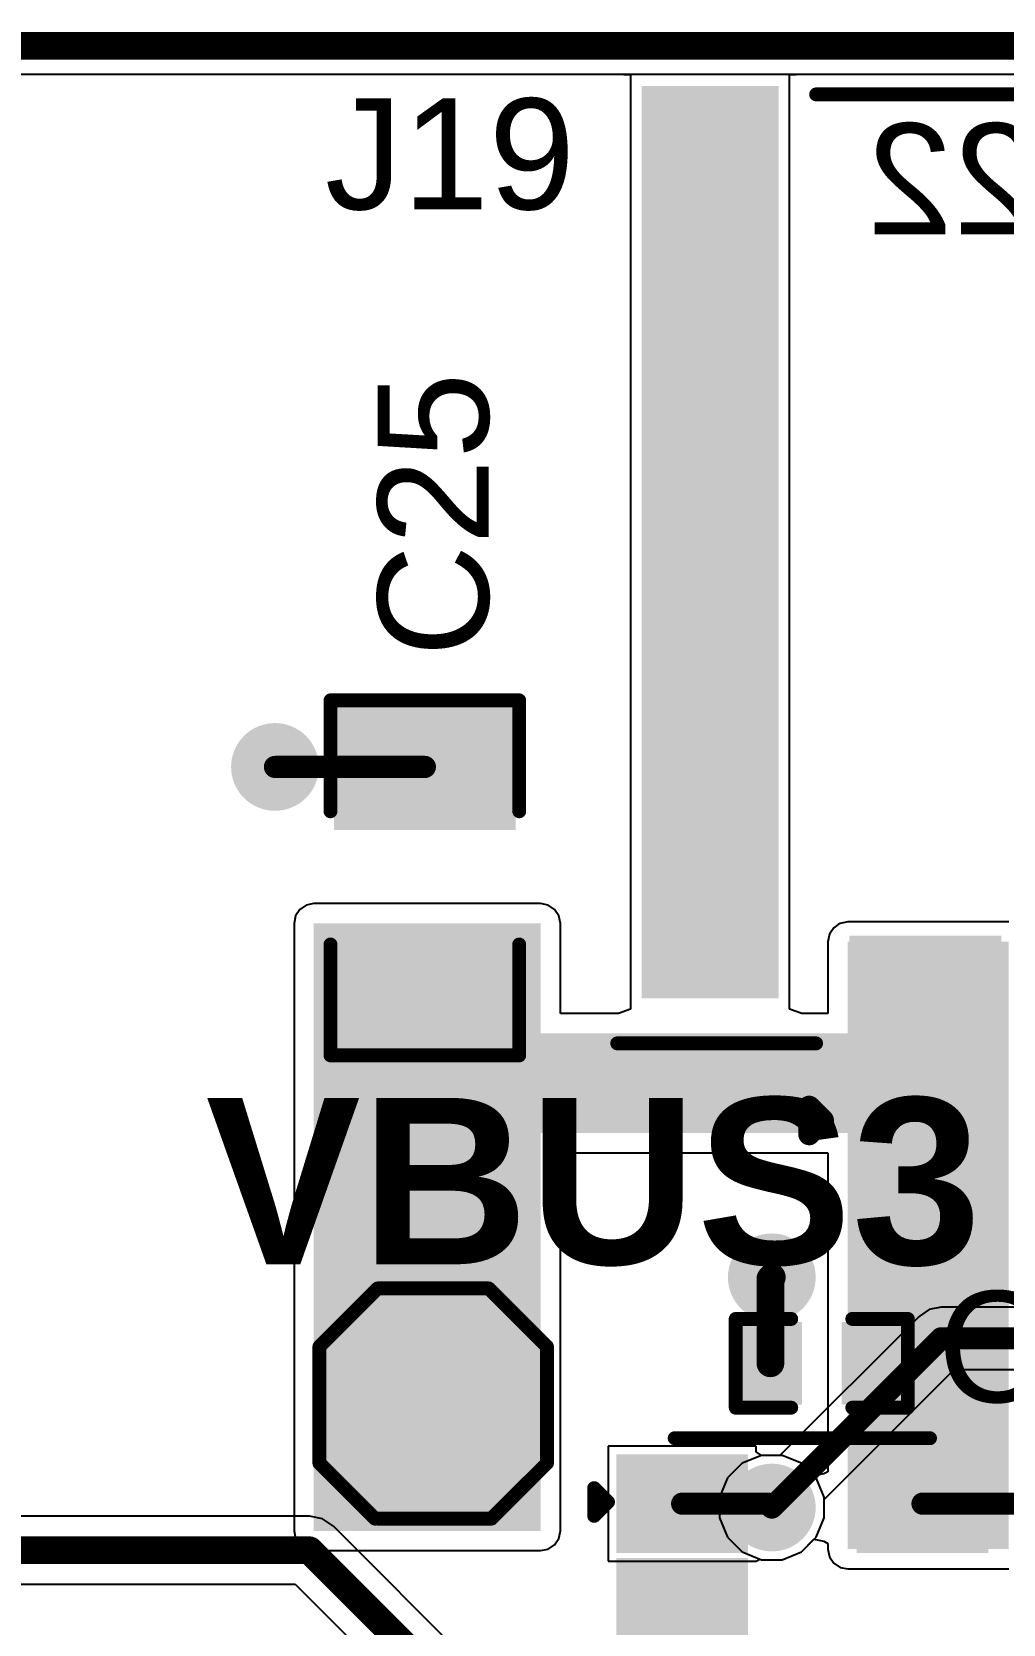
# Model space of a CAD drawing. Header units: inches. Extents: x -0.91 to 3.86, y -0.82 to 4.16.
# Drawn here: x 1.235 to 1.585, y 3.581 to 4.155 of the extents above; entities that cross this region are included whole.
import ezdxf

# ---------------------------------------------------------------- set-up
doc = ezdxf.new("R2010")
doc.units = ezdxf.units.IN
doc.header["$MEASUREMENT"] = 0
for name, color, linetype in [('Board Outline', 216, 'Continuous'), ('Bottom Layer 1', 5, 'Continuous'), ('Bottom Overlay', 54, 'Continuous'), ('Bottom Solder', 6, 'Continuous'), ('GND+Signal', 16, 'Continuous'), ('Multi-Layer', 9, 'Continuous'), ('Pad Holes', 156, 'Continuous'), ('PWR+Signal', 76, 'Continuous'), ('Top Layer 1', 1, 'Continuous'), ('Top Overlay', 2, 'Continuous'), ('Top Paste', 8, 'Continuous'), ('Top Solder', 216, 'Continuous'), ('Via Holes', 16, 'Continuous')]:
    doc.layers.add(name, color=color, linetype=linetype)
doc.styles.add('Arial', font='', dxfattribs={"height": 0.2})
doc.styles.add('Arial_Bold', font='', dxfattribs={"height": 0.2})
doc.styles.get('Arial').set_extended_font_data('Arial')
doc.styles.get('Arial_Bold').set_extended_font_data('Arial', bold=True)

# ---------------------------------------------------------------- blocks, each defined once
blk = doc.blocks.new('TSOT_25_169')
at = {"layer": 'Top Layer 1'}
for points in [[(-0.0236, 0.05118), (-0.0236, 0.02362), (-0.06297, 0.02362), (-0.06297, 0.05118)], [(0.06297, 0.05118), (0.06297, 0.02362), (0.0236, 0.02362), (0.0236, 0.05118)], [(-0.0236, 0.01378), (-0.0236, -0.01378), (-0.06297, -0.01378), (-0.06297, 0.01378)], [(-0.0236, -0.02362), (-0.0236, -0.05118), (-0.06297, -0.05118), (-0.06297, -0.02362)], [(0.06297, -0.02362), (0.06297, -0.05118), (0.0236, -0.05118), (0.0236, -0.02362)]]:
    blk.add_hatch(color=1, dxfattribs=at).paths.add_polyline_path(points)
at = {"layer": 'Top Paste'}
for points in [[(-0.0236, 0.05118), (-0.0236, 0.02362), (-0.06297, 0.02362), (-0.06297, 0.05118)], [(0.06297, 0.05118), (0.06297, 0.02362), (0.0236, 0.02362), (0.0236, 0.05118)], [(-0.0236, 0.01378), (-0.0236, -0.01378), (-0.06297, -0.01378), (-0.06297, 0.01378)], [(-0.0236, -0.02362), (-0.0236, -0.05118), (-0.06297, -0.05118), (-0.06297, -0.02362)], [(0.06297, -0.02362), (0.06297, -0.05118), (0.0236, -0.05118), (0.0236, -0.02362)]]:
    blk.add_hatch(color=8, dxfattribs=at).paths.add_polyline_path(points)
at = {"layer": 'Top Solder'}
for points in [[(-0.0196, 0.05518), (-0.0196, 0.01962), (-0.06697, 0.01962), (-0.06697, 0.05518)], [(0.06697, 0.05518), (0.06697, 0.01962), (0.0196, 0.01962), (0.0196, 0.05518)], [(-0.0196, 0.01778), (-0.0196, -0.01778), (-0.06697, -0.01778), (-0.06697, 0.01778)], [(-0.0196, -0.01962), (-0.0196, -0.05518), (-0.06697, -0.05518), (-0.06697, -0.01962)], [(0.06697, -0.01962), (0.06697, -0.05518), (0.0196, -0.05518), (0.0196, -0.01962)]]:
    blk.add_hatch(color=216, dxfattribs=at).paths.add_polyline_path(points)
at = {"layer": 'Top Overlay'}
for points in [[(-0.046, 0.061, 0.005, 0.005, 0), (0.046, 0.061, 0.005, 0.005, 0)], [(-0.075, 0.033, 0.005, 0.005, 0), (-0.075, 0.043, 0.005, 0.005, 0)], [(-0.075, 0.043, 0.005, 0.005, 0), (-0.07, 0.038, 0.005, 0.005, 0)], [(-0.075, 0.033, 0.005, 0.005, 0), (-0.07, 0.038, 0.005, 0.005, 0)], [(-0.046, -0.061, 0.005, 0.005, 0), (0.046, -0.061, 0.005, 0.005, 0)]]:
    blk.add_lwpolyline(points, format="xyseb", dxfattribs=at)
for points in [[(-0.04725, 0.061, 0.0025, 0.0025, 1), (-0.04475, 0.061, 0.0025, 0.0025, 1)], [(0.04475, 0.061, 0.0025, 0.0025, 1), (0.04725, 0.061, 0.0025, 0.0025, 1)], [(-0.07625, 0.043, 0.0025, 0.0025, 1), (-0.07375, 0.043, 0.0025, 0.0025, 1)], [(-0.07625, 0.043, 0.0025, 0.0025, 1), (-0.07375, 0.043, 0.0025, 0.0025, 1)], [(-0.07125, 0.038, 0.0025, 0.0025, 1), (-0.06875, 0.038, 0.0025, 0.0025, 1)], [(-0.07125, 0.038, 0.0025, 0.0025, 1), (-0.06875, 0.038, 0.0025, 0.0025, 1)], [(-0.07625, 0.033, 0.0025, 0.0025, 1), (-0.07375, 0.033, 0.0025, 0.0025, 1)], [(-0.07625, 0.033, 0.0025, 0.0025, 1), (-0.07375, 0.033, 0.0025, 0.0025, 1)], [(-0.04725, -0.061, 0.0025, 0.0025, 1), (-0.04475, -0.061, 0.0025, 0.0025, 1)], [(0.04475, -0.061, 0.0025, 0.0025, 1), (0.04725, -0.061, 0.0025, 0.0025, 1)]]:
    blk.add_lwpolyline(points, format="xyseb", close=True, dxfattribs=at)
blk = doc.blocks.new('1054301305_193')
at = {"layer": 'Top Layer 1'}
for points in [[(-0.20945, 0.14626), (-0.16063, 0.14626), (-0.16063, 0.04784), (-0.20945, 0.04784)], [(-0.11102, 0.14626), (-0.06221, 0.14626), (-0.06221, 0.04784), (-0.11102, 0.04784)], [(-0.0126, 0.14626), (0.03622, 0.14626), (0.03622, 0.04784), (-0.0126, 0.04784)], [(0.08583, 0.14626), (0.13465, 0.14626), (0.13465, 0.04784), (0.08583, 0.04784)], [(0.18425, 0.14626), (0.23307, 0.14626), (0.23307, 0.04784), (0.18425, 0.04784)], [(-0.30787, 0.06437), (-0.26457, 0.06437), (-0.26457, -0.25847), (-0.30787, -0.25847)], [(0.26457, 0.06437), (0.30787, 0.06437), (0.30787, -0.25847), (0.26457, -0.25847)]]:
    blk.add_hatch(color=1, dxfattribs=at).paths.add_polyline_path(points)
at = {"layer": 'Top Paste'}
for points in [[(-0.20945, 0.14626), (-0.16063, 0.14626), (-0.16063, 0.04784), (-0.20945, 0.04784)], [(-0.11102, 0.14626), (-0.06221, 0.14626), (-0.06221, 0.04784), (-0.11102, 0.04784)], [(-0.0126, 0.14626), (0.03622, 0.14626), (0.03622, 0.04784), (-0.0126, 0.04784)], [(0.08583, 0.14626), (0.13465, 0.14626), (0.13465, 0.04784), (0.08583, 0.04784)], [(0.18425, 0.14626), (0.23307, 0.14626), (0.23307, 0.04784), (0.18425, 0.04784)], [(-0.30787, 0.06437), (-0.26457, 0.06437), (-0.26457, -0.25847), (-0.30787, -0.25847)], [(0.26457, 0.06437), (0.30787, 0.06437), (0.30787, -0.25847), (0.26457, -0.25847)]]:
    blk.add_hatch(color=8, dxfattribs=at).paths.add_polyline_path(points)
at = {"layer": 'Top Solder'}
for points in [[(-0.21245, 0.14926), (-0.15763, 0.14926), (-0.15763, 0.04484), (-0.21245, 0.04484)], [(-0.11402, 0.14926), (-0.05921, 0.14926), (-0.05921, 0.04484), (-0.11402, 0.04484)], [(-0.0156, 0.14926), (0.03922, 0.14926), (0.03922, 0.04484), (-0.0156, 0.04484)], [(0.08283, 0.14926), (0.13765, 0.14926), (0.13765, 0.04484), (0.08283, 0.04484)], [(0.18125, 0.14926), (0.23607, 0.14926), (0.23607, 0.04484), (0.18125, 0.04484)], [(-0.31087, 0.06737), (-0.26157, 0.06737), (-0.26157, -0.26147), (-0.31087, -0.26147)], [(0.26157, 0.06737), (0.31087, 0.06737), (0.31087, -0.26147), (0.26157, -0.26147)]]:
    blk.add_hatch(color=216, dxfattribs=at).paths.add_polyline_path(points)
at = {"layer": 'Top Overlay'}
for points in [[(0.25053, 0.11645, 0.00787, 0.00787, 0), (0.24553, 0.11145, 0.00787, 0.00787, 0)], [(0.25053, 0.10645, 0.00787, 0.00787, 0), (0.24553, 0.11145, 0.00787, 0.00787, 0)], [(0.25053, 0.11645, 0.00787, 0.00787, 0), (0.25053, 0.10645, 0.00787, 0.00787, 0)], [(-0.22441, 0.08366, 0.005, 0.005, 0), (-0.31968, 0.08366, 0.005, 0.005, 0)], [(0.31969, 0.08366, 0.005, 0.005, 0), (0.24803, 0.08366, 0.005, 0.005, 0)], [(0.24803, -0.25846, 0.005, 0.005, 0), (-0.25, -0.25846, 0.005, 0.005, 0)]]:
    blk.add_lwpolyline(points, format="xyseb", dxfattribs=at)
for points in [[(0.24356, 0.11145, 0.00394, 0.00394, 1), (0.2475, 0.11145, 0.00394, 0.00394, 1)], [(0.24356, 0.11145, 0.00394, 0.00394, 1), (0.2475, 0.11145, 0.00394, 0.00394, 1)], [(0.24856, 0.11645, 0.00394, 0.00394, 1), (0.2525, 0.11645, 0.00394, 0.00394, 1)], [(0.24856, 0.11645, 0.00394, 0.00394, 1), (0.2525, 0.11645, 0.00394, 0.00394, 1)], [(0.24856, 0.10645, 0.00394, 0.00394, 1), (0.2525, 0.10645, 0.00394, 0.00394, 1)], [(0.24856, 0.10645, 0.00394, 0.00394, 1), (0.2525, 0.10645, 0.00394, 0.00394, 1)], [(-0.32093, 0.08366, 0.0025, 0.0025, 1), (-0.31843, 0.08366, 0.0025, 0.0025, 1)], [(-0.22566, 0.08366, 0.0025, 0.0025, 1), (-0.22316, 0.08366, 0.0025, 0.0025, 1)], [(0.24678, 0.08366, 0.0025, 0.0025, 1), (0.24928, 0.08366, 0.0025, 0.0025, 1)], [(0.31844, 0.08366, 0.0025, 0.0025, 1), (0.32094, 0.08366, 0.0025, 0.0025, 1)], [(-0.25125, -0.25846, 0.0025, 0.0025, 1), (-0.24875, -0.25846, 0.0025, 0.0025, 1)], [(0.24678, -0.25846, 0.0025, 0.0025, 1), (0.24928, -0.25846, 0.0025, 0.0025, 1)]]:
    blk.add_lwpolyline(points, format="xyseb", close=True, dxfattribs=at)
blk = doc.blocks.new('T____P______TH_1_8___H_________0_92___203')
at = {"layer": 'Bottom Layer 1'}
blk.add_hatch(color=5, dxfattribs=at).paths.add_polyline_path([(0.01772, 0.03543), (-0.01772, 0.03543), (-0.03543, 0.01772), (-0.03543, -0.01772), (-0.01772, -0.03543), (0.01772, -0.03543), (0.03543, -0.01772), (0.03543, 0.01772)])
at = {"layer": 'Bottom Solder'}
blk.add_hatch(color=6, dxfattribs=at).paths.add_polyline_path([(0.01972, 0.03943), (-0.01972, 0.03943), (-0.03943, 0.01972), (-0.03943, -0.01972), (-0.01972, -0.03943), (0.01972, -0.03943), (0.03943, -0.01972), (0.03943, 0.01972)])
at = {"layer": 'GND+Signal'}
blk.add_hatch(color=16, dxfattribs=at).paths.add_polyline_path([(0.01772, 0.03543), (-0.01772, 0.03543), (-0.03543, 0.01772), (-0.03543, -0.01772), (-0.01772, -0.03543), (0.01772, -0.03543), (0.03543, -0.01772), (0.03543, 0.01772)])
at = {"layer": 'Multi-Layer'}
blk.add_hatch(color=9, dxfattribs=at).paths.add_polyline_path([(0.01772, 0.03543), (-0.01772, 0.03543), (-0.03543, 0.01772), (-0.03543, -0.01772), (-0.01772, -0.03543), (0.01772, -0.03543), (0.03543, -0.01772), (0.03543, 0.01772)])
at = {"layer": 'Pad Holes'}
h = blk.add_hatch(color=7, dxfattribs=at)
edge = h.paths.add_edge_path()
edge.add_arc((0, 0), 0.01811, 0, 360)
at = {"layer": 'PWR+Signal'}
blk.add_hatch(color=76, dxfattribs=at).paths.add_polyline_path([(0.01772, 0.03543), (-0.01772, 0.03543), (-0.03543, 0.01772), (-0.03543, -0.01772), (-0.01772, -0.03543), (0.01772, -0.03543), (0.03543, -0.01772), (0.03543, 0.01772)])
at = {"layer": 'Top Layer 1'}
blk.add_hatch(color=1, dxfattribs=at).paths.add_polyline_path([(0.01772, 0.03543), (-0.01772, 0.03543), (-0.03543, 0.01772), (-0.03543, -0.01772), (-0.01772, -0.03543), (0.01772, -0.03543), (0.03543, -0.01772), (0.03543, 0.01772)])
at = {"layer": 'Top Solder'}
blk.add_hatch(color=216, dxfattribs=at).paths.add_polyline_path([(0.01972, 0.03943), (-0.01972, 0.03943), (-0.03943, 0.01972), (-0.03943, -0.01972), (-0.01972, -0.03943), (0.01972, -0.03943), (0.03943, -0.01972), (0.03943, 0.01972)])
at = {"layer": 'Top Overlay'}
for points in [[(-0.041, 0.021, 0.005, 0.005, 0), (-0.02, 0.042, 0.005, 0.005, 0)], [(-0.02, 0.042, 0.005, 0.005, 0), (0.02, 0.042, 0.005, 0.005, 0)], [(0.02, 0.042, 0.005, 0.005, 0), (0.041, 0.021, 0.005, 0.005, 0)], [(-0.041, -0.021, 0.005, 0.005, 0), (-0.041, 0.021, 0.005, 0.005, 0)], [(0.041, -0.021, 0.005, 0.005, 0), (0.041, 0.021, 0.005, 0.005, 0)], [(-0.041, -0.021, 0.005, 0.005, 0), (-0.021, -0.041, 0.005, 0.005, 0)], [(0.021, -0.041, 0.005, 0.005, 0), (0.041, -0.021, 0.005, 0.005, 0)], [(-0.02, -0.041, 0.005, 0.005, 0), (0.021, -0.041, 0.005, 0.005, 0)]]:
    blk.add_lwpolyline(points, format="xyseb", dxfattribs=at)
for points in [[(-0.02125, 0.042, 0.0025, 0.0025, 1), (-0.01875, 0.042, 0.0025, 0.0025, 1)], [(-0.02125, 0.042, 0.0025, 0.0025, 1), (-0.01875, 0.042, 0.0025, 0.0025, 1)], [(0.01875, 0.042, 0.0025, 0.0025, 1), (0.02125, 0.042, 0.0025, 0.0025, 1)], [(0.01875, 0.042, 0.0025, 0.0025, 1), (0.02125, 0.042, 0.0025, 0.0025, 1)], [(-0.04225, 0.021, 0.0025, 0.0025, 1), (-0.03975, 0.021, 0.0025, 0.0025, 1)], [(-0.04225, 0.021, 0.0025, 0.0025, 1), (-0.03975, 0.021, 0.0025, 0.0025, 1)], [(0.03975, 0.021, 0.0025, 0.0025, 1), (0.04225, 0.021, 0.0025, 0.0025, 1)], [(0.03975, 0.021, 0.0025, 0.0025, 1), (0.04225, 0.021, 0.0025, 0.0025, 1)], [(-0.04225, -0.021, 0.0025, 0.0025, 1), (-0.03975, -0.021, 0.0025, 0.0025, 1)], [(-0.04225, -0.021, 0.0025, 0.0025, 1), (-0.03975, -0.021, 0.0025, 0.0025, 1)], [(0.03975, -0.021, 0.0025, 0.0025, 1), (0.04225, -0.021, 0.0025, 0.0025, 1)], [(0.03975, -0.021, 0.0025, 0.0025, 1), (0.04225, -0.021, 0.0025, 0.0025, 1)], [(-0.02225, -0.041, 0.0025, 0.0025, 1), (-0.01975, -0.041, 0.0025, 0.0025, 1)], [(-0.02125, -0.041, 0.0025, 0.0025, 1), (-0.01875, -0.041, 0.0025, 0.0025, 1)], [(0.01975, -0.041, 0.0025, 0.0025, 1), (0.02225, -0.041, 0.0025, 0.0025, 1)], [(0.01975, -0.041, 0.0025, 0.0025, 1), (0.02225, -0.041, 0.0025, 0.0025, 1)]]:
    blk.add_lwpolyline(points, format="xyseb", close=True, dxfattribs=at)
blk = doc.blocks.new('C___0805_226')
at = {"layer": 'Top Layer 1'}
for points in [[(-0.06, 0.03), (-0.02, 0.03), (-0.02, -0.03), (-0.06, -0.03)], [(0.02, 0.03), (0.06, 0.03), (0.06, -0.03), (0.02, -0.03)]]:
    blk.add_hatch(color=1, dxfattribs=at).paths.add_polyline_path(points)
at = {"layer": 'Top Paste'}
for points in [[(-0.06, 0.03), (-0.02, 0.03), (-0.02, -0.03), (-0.06, -0.03)], [(0.02, 0.03), (0.06, 0.03), (0.06, -0.03), (0.02, -0.03)]]:
    blk.add_hatch(color=8, dxfattribs=at).paths.add_polyline_path(points)
at = {"layer": 'Top Solder'}
for points in [[(-0.06276, 0.03276), (-0.01724, 0.03276), (-0.01724, -0.03275), (-0.06276, -0.03275)], [(0.01724, 0.03276), (0.06276, 0.03276), (0.06276, -0.03275), (0.01724, -0.03275)]]:
    blk.add_hatch(color=216, dxfattribs=at).paths.add_polyline_path(points)
at = {"layer": 'Top Overlay'}
for points in [[(-0.024, 0.034, 0.005, 0.005, 0), (-0.064, 0.034, 0.005, 0.005, 0)], [(-0.064, -0.034, 0.005, 0.005, 0), (-0.064, 0.034, 0.005, 0.005, 0)], [(0.064, 0.034, 0.005, 0.005, 0), (0.024, 0.034, 0.005, 0.005, 0)], [(0.064, -0.034, 0.005, 0.005, 0), (0.064, 0.034, 0.005, 0.005, 0)], [(-0.024, -0.034, 0.005, 0.005, 0), (-0.064, -0.034, 0.005, 0.005, 0)], [(0.064, -0.034, 0.005, 0.005, 0), (0.024, -0.034, 0.005, 0.005, 0)]]:
    blk.add_lwpolyline(points, format="xyseb", dxfattribs=at)
for points in [[(-0.06525, 0.034, 0.0025, 0.0025, 1), (-0.06275, 0.034, 0.0025, 0.0025, 1)], [(-0.06525, 0.034, 0.0025, 0.0025, 1), (-0.06275, 0.034, 0.0025, 0.0025, 1)], [(-0.02525, 0.034, 0.0025, 0.0025, 1), (-0.02275, 0.034, 0.0025, 0.0025, 1)], [(0.02275, 0.034, 0.0025, 0.0025, 1), (0.02525, 0.034, 0.0025, 0.0025, 1)], [(0.06275, 0.034, 0.0025, 0.0025, 1), (0.06525, 0.034, 0.0025, 0.0025, 1)], [(0.06275, 0.034, 0.0025, 0.0025, 1), (0.06525, 0.034, 0.0025, 0.0025, 1)], [(-0.06525, -0.034, 0.0025, 0.0025, 1), (-0.06275, -0.034, 0.0025, 0.0025, 1)], [(-0.06525, -0.034, 0.0025, 0.0025, 1), (-0.06275, -0.034, 0.0025, 0.0025, 1)], [(-0.02525, -0.034, 0.0025, 0.0025, 1), (-0.02275, -0.034, 0.0025, 0.0025, 1)], [(0.02275, -0.034, 0.0025, 0.0025, 1), (0.02525, -0.034, 0.0025, 0.0025, 1)], [(0.06275, -0.034, 0.0025, 0.0025, 1), (0.06525, -0.034, 0.0025, 0.0025, 1)], [(0.06275, -0.034, 0.0025, 0.0025, 1), (0.06525, -0.034, 0.0025, 0.0025, 1)]]:
    blk.add_lwpolyline(points, format="xyseb", close=True, dxfattribs=at)
blk = doc.blocks.new('C___0402_240')
at = {"layer": 'Top Layer 1'}
for points in [[(-0.0275, -0.0125), (-0.0275, 0.0125), (-0.0095, 0.0125), (-0.0095, -0.0125)], [(0.0095, -0.0125), (0.0095, 0.0125), (0.0275, 0.0125), (0.0275, -0.0125)]]:
    blk.add_hatch(color=1, dxfattribs=at).paths.add_polyline_path(points)
at = {"layer": 'Top Paste'}
for points in [[(-0.0275, -0.0125), (-0.0275, 0.0125), (-0.0095, 0.0125), (-0.0095, -0.0125)], [(0.0095, -0.0125), (0.0095, 0.0125), (0.0275, 0.0125), (0.0275, -0.0125)]]:
    blk.add_hatch(color=8, dxfattribs=at).paths.add_polyline_path(points)
at = {"layer": 'Top Solder'}
for points in [[(-0.02986, -0.01486), (-0.02986, 0.01486), (-0.00714, 0.01486), (-0.00714, -0.01486)], [(0.00714, -0.01486), (0.00714, 0.01486), (0.02986, 0.01486), (0.02986, -0.01486)]]:
    blk.add_hatch(color=216, dxfattribs=at).paths.add_polyline_path(points)
at = {"layer": 'Top Overlay'}
for points in [[(-0.011, 0.016, 0.005, 0.005, 0), (-0.031, 0.016, 0.005, 0.005, 0)], [(-0.031, 0.016, 0.005, 0.005, 0), (-0.031, -0.016, 0.005, 0.005, 0)], [(0.031, 0.016, 0.005, 0.005, 0), (0.011, 0.016, 0.005, 0.005, 0)], [(0.031, 0.016, 0.005, 0.005, 0), (0.031, -0.016, 0.005, 0.005, 0)], [(-0.011, -0.016, 0.005, 0.005, 0), (-0.031, -0.016, 0.005, 0.005, 0)], [(0.031, -0.016, 0.005, 0.005, 0), (0.011, -0.016, 0.005, 0.005, 0)]]:
    blk.add_lwpolyline(points, format="xyseb", dxfattribs=at)
for points in [[(-0.03225, 0.016, 0.0025, 0.0025, 1), (-0.02975, 0.016, 0.0025, 0.0025, 1)], [(-0.03225, 0.016, 0.0025, 0.0025, 1), (-0.02975, 0.016, 0.0025, 0.0025, 1)], [(-0.01225, 0.016, 0.0025, 0.0025, 1), (-0.00975, 0.016, 0.0025, 0.0025, 1)], [(0.00975, 0.016, 0.0025, 0.0025, 1), (0.01225, 0.016, 0.0025, 0.0025, 1)], [(0.02975, 0.016, 0.0025, 0.0025, 1), (0.03225, 0.016, 0.0025, 0.0025, 1)], [(0.02975, 0.016, 0.0025, 0.0025, 1), (0.03225, 0.016, 0.0025, 0.0025, 1)], [(-0.03225, -0.016, 0.0025, 0.0025, 1), (-0.02975, -0.016, 0.0025, 0.0025, 1)], [(-0.03225, -0.016, 0.0025, 0.0025, 1), (-0.02975, -0.016, 0.0025, 0.0025, 1)], [(-0.01225, -0.016, 0.0025, 0.0025, 1), (-0.00975, -0.016, 0.0025, 0.0025, 1)], [(0.00975, -0.016, 0.0025, 0.0025, 1), (0.01225, -0.016, 0.0025, 0.0025, 1)], [(0.02975, -0.016, 0.0025, 0.0025, 1), (0.03225, -0.016, 0.0025, 0.0025, 1)], [(0.02975, -0.016, 0.0025, 0.0025, 1), (0.03225, -0.016, 0.0025, 0.0025, 1)]]:
    blk.add_lwpolyline(points, format="xyseb", close=True, dxfattribs=at)

msp = doc.modelspace()

# ---------------------------------------------------------------- hatches: boundary and pattern name
at = {"layer": 'Bottom Layer 1'}
h = msp.add_hatch(color=5, dxfattribs=at)
edge = h.paths.add_edge_path()
edge.add_arc((1.323, 3.89), 0.01181, 0, 360)
h = msp.add_hatch(color=5, dxfattribs=at)
edge = h.paths.add_edge_path()
edge.add_arc((1.502, 3.706), 0.01181, 0, 360)
h = msp.add_hatch(color=5, dxfattribs=at)
edge = h.paths.add_edge_path()
edge.add_arc((1.502, 3.623), 0.01181, 0, 360)
at = {"layer": 'Bottom Solder'}
h = msp.add_hatch(color=6, dxfattribs=at)
edge = h.paths.add_edge_path()
edge.add_arc((1.323, 3.89), 0.01581, 0, 360)
h = msp.add_hatch(color=6, dxfattribs=at)
edge = h.paths.add_edge_path()
edge.add_arc((1.502, 3.706), 0.01581, 0, 360)
h = msp.add_hatch(color=6, dxfattribs=at)
edge = h.paths.add_edge_path()
edge.add_arc((1.502, 3.623), 0.01581, 0, 360)
at = {"layer": 'GND+Signal'}
h = msp.add_hatch(color=16, dxfattribs=at)
edge = h.paths.add_edge_path()
edge.add_arc((1.323, 3.89), 0.01181, 0, 360)
h = msp.add_hatch(color=16, dxfattribs=at)
edge = h.paths.add_edge_path()
edge.add_arc((1.502, 3.706), 0.01181, 0, 360)
h = msp.add_hatch(color=16, dxfattribs=at)
edge = h.paths.add_edge_path()
edge.add_arc((1.502, 3.623), 0.01181, 0, 360)
at = {"layer": 'PWR+Signal'}
h = msp.add_hatch(color=76, dxfattribs=at)
edge = h.paths.add_edge_path()
edge.add_arc((1.323, 3.89), 0.01181, 0, 360)
h = msp.add_hatch(color=76, dxfattribs=at)
edge = h.paths.add_edge_path()
edge.add_arc((1.502, 3.706), 0.01181, 0, 360)
h = msp.add_hatch(color=76, dxfattribs=at)
edge = h.paths.add_edge_path()
edge.add_arc((1.502, 3.623), 0.01181, 0, 360)
at = {"layer": 'Top Layer 1'}
h = msp.add_hatch(color=1, dxfattribs=at)
edge = h.paths.add_edge_path()
edge.add_arc((1.323, 3.89), 0.01181, 0, 360)
for points in [[(1.337, 3.6146), (1.41871, 3.6146), (1.41871, 3.8336), (1.337, 3.8336)], [(1.52934, 3.608), (1.58734, 3.608), (1.58734, 3.827), (1.52934, 3.827)], [(1.338, 3.758), (1.586, 3.758), (1.586, 3.794), (1.338, 3.794)]]:
    msp.add_hatch(color=1, dxfattribs=at).paths.add_polyline_path(points)
h = msp.add_hatch(color=1, dxfattribs=at)
edge = h.paths.add_edge_path()
edge.add_arc((1.502, 3.706), 0.01181, 0, 360)
h = msp.add_hatch(color=1, dxfattribs=at)
edge = h.paths.add_edge_path()
edge.add_arc((1.502, 3.623), 0.01181, 0, 360)
at = {"layer": 'Top Solder'}
h = msp.add_hatch(color=216, dxfattribs=at)
edge = h.paths.add_edge_path()
edge.add_arc((1.323, 3.89), 0.01581, 0, 360)
at = {"layer": 'Via Holes'}
h = msp.add_hatch(color=7, dxfattribs=at)
edge = h.paths.add_edge_path()
edge.add_arc((1.323, 3.89), 0.00591, 0, 360)
h = msp.add_hatch(color=7, dxfattribs=at)
edge = h.paths.add_edge_path()
edge.add_arc((1.502, 3.706), 0.00591, 0, 360)
h = msp.add_hatch(color=7, dxfattribs=at)
edge = h.paths.add_edge_path()
edge.add_arc((1.502, 3.623), 0.00591, 0, 360)

# ---------------------------------------------------------------- linework, layer by layer
at = {"layer": 'Board Outline'}
msp.add_lwpolyline([(0, 4.15, 0.01, 0.01, 0), (3.85, 4.15, 0.01, 0.01, 0)], format="xyseb", dxfattribs=at)
at = {"layer": 'Bottom Layer 1'}
for p, q in [((0.0102, 4.1398), (1.62549, 4.1398)), ((1.35878, 3.70243), (1.33757, 3.68122)), ((1.40122, 3.70243), (1.35878, 3.70243)), ((1.42243, 3.68122), (1.40122, 3.70243)), ((1.33757, 3.68122), (1.33757, 3.63878)), ((1.42243, 3.63878), (1.42243, 3.68122)), ((1.49826, 3.64181), (1.49134, 3.63895)), ((1.50574, 3.64181), (1.49826, 3.64181)), ((1.51266, 3.63895), (1.50574, 3.64181)), ((1.33757, 3.63878), (1.35878, 3.61757)), ((1.40122, 3.61757), (1.42243, 3.63878)), ((1.48605, 3.63366), (1.48319, 3.62674)), ((1.49134, 3.63895), (1.48605, 3.63366)), ((1.51795, 3.63366), (1.51266, 3.63895)), ((1.52081, 3.62674), (1.51795, 3.63366)), ((1.48319, 3.62674), (1.48319, 3.61926)), ((1.52081, 3.61926), (1.52081, 3.62674)), ((1.35878, 3.61757), (1.40122, 3.61757)), ((1.48319, 3.61926), (1.48605, 3.61234)), ((1.51795, 3.61234), (1.52081, 3.61926)), ((1.48605, 3.61234), (1.49134, 3.60705)), ((1.51266, 3.60705), (1.51795, 3.61234)), ((1.49134, 3.60705), (1.49826, 3.60419)), ((1.50574, 3.60419), (1.51266, 3.60705)), ((1.49826, 3.60419), (1.50574, 3.60419))]:
    msp.add_line(p, q, dxfattribs=at)
at = {"layer": 'GND+Signal'}
for p, q in [((0.0102, 4.1398), (3.8398, 4.1398)), ((1.35878, 3.70243), (1.33757, 3.68122)), ((1.40122, 3.70243), (1.35878, 3.70243)), ((1.42243, 3.68122), (1.40122, 3.70243)), ((1.55507, 3.69193), (1.50495, 3.64181)), ((1.55871, 3.69436), (1.55507, 3.69193)), ((1.55507, 3.69193), (1.55507, 3.69193)), ((1.563, 3.69522), (1.55871, 3.69436)), ((1.77, 3.69522), (1.563, 3.69522)), ((1.33757, 3.68122), (1.33757, 3.63878)), ((1.42243, 3.63878), (1.42243, 3.68122)), ((1.52081, 3.62595), (1.56765, 3.67278)), ((1.56765, 3.67278), (1.76535, 3.67278)), ((1.49826, 3.64181), (1.49134, 3.63895)), ((1.50495, 3.64181), (1.49826, 3.64181)), ((1.33757, 3.63878), (1.35878, 3.61757)), ((1.40122, 3.61757), (1.42243, 3.63878)), ((1.48605, 3.63366), (1.48319, 3.62674)), ((1.49134, 3.63895), (1.48605, 3.63366)), ((1.48319, 3.62674), (1.48319, 3.61926)), ((1.52081, 3.61926), (1.52081, 3.62595)), ((1.33539, 3.61984), (0.89737, 3.61984)), ((1.34008, 3.61891), (1.33539, 3.61984)), ((1.34405, 3.61626), (1.34008, 3.61891)), ((1.35878, 3.61757), (1.40122, 3.61757)), ((1.48319, 3.61926), (1.48605, 3.61234)), ((1.51795, 3.61234), (1.52081, 3.61926)), ((1.45065, 3.50965), (1.34405, 3.61626)), ((1.48605, 3.61234), (1.49134, 3.60705)), ((1.51266, 3.60705), (1.51795, 3.61234)), ((1.49134, 3.60705), (1.49826, 3.60419)), ((1.50574, 3.60419), (1.51266, 3.60705)), ((1.49826, 3.60419), (1.50574, 3.60419)), ((0.89737, 3.59537), (1.33033, 3.59537)), ((1.33033, 3.59537), (1.42976, 3.49593))]:
    msp.add_line(p, q, dxfattribs=at)
for points in [[(1.502, 3.623, 0.008, 0.008, 0), (1.563, 3.684, 0.008, 0.008, 0)], [(1.563, 3.684, 0.008, 0.008, 0), (1.77, 3.684, 0.008, 0.008, 0)], [(0.883, 3.60761, 0.01, 0.01, 0), (1.33539, 3.60761, 0.01, 0.01, 0)], [(1.33539, 3.60761, 0.01, 0.01, 0), (1.442, 3.501, 0.01, 0.01, 0)]]:
    msp.add_lwpolyline(points, format="xyseb", dxfattribs=at)
for points in [[(1.561, 3.684, 0.004, 0.004, 1), (1.565, 3.684, 0.004, 0.004, 1)], [(1.561, 3.684, 0.004, 0.004, 1), (1.565, 3.684, 0.004, 0.004, 1)], [(1.5, 3.623, 0.004, 0.004, 1), (1.504, 3.623, 0.004, 0.004, 1)], [(1.33289, 3.60761, 0.005, 0.005, 1), (1.33789, 3.60761, 0.005, 0.005, 1)], [(1.33289, 3.60761, 0.005, 0.005, 1), (1.33789, 3.60761, 0.005, 0.005, 1)]]:
    msp.add_lwpolyline(points, format="xyseb", close=True, dxfattribs=at)
at = {"layer": 'PWR+Signal'}
for p, q in [((0.0102, 4.1398), (3.8398, 4.1398)), ((1.35878, 3.70243), (1.33757, 3.68122)), ((1.40122, 3.70243), (1.35878, 3.70243)), ((1.42243, 3.68122), (1.40122, 3.70243)), ((1.33757, 3.68122), (1.33757, 3.63878)), ((1.42243, 3.63878), (1.42243, 3.68122)), ((1.49826, 3.64181), (1.49134, 3.63895)), ((1.50574, 3.64181), (1.49826, 3.64181)), ((1.51266, 3.63895), (1.50574, 3.64181)), ((1.33757, 3.63878), (1.35878, 3.61757)), ((1.40122, 3.61757), (1.42243, 3.63878)), ((1.48605, 3.63366), (1.48319, 3.62674)), ((1.49134, 3.63895), (1.48605, 3.63366)), ((1.51795, 3.63366), (1.51266, 3.63895)), ((1.52081, 3.62674), (1.51795, 3.63366)), ((1.48319, 3.62674), (1.48319, 3.61926)), ((1.52081, 3.61926), (1.52081, 3.62674)), ((1.35878, 3.61757), (1.40122, 3.61757)), ((1.48319, 3.61926), (1.48605, 3.61234)), ((1.51795, 3.61234), (1.52081, 3.61926)), ((1.48605, 3.61234), (1.49134, 3.60705)), ((1.51266, 3.60705), (1.51795, 3.61234)), ((1.49134, 3.60705), (1.49826, 3.60419)), ((1.50574, 3.60419), (1.51266, 3.60705)), ((1.49826, 3.60419), (1.50574, 3.60419))]:
    msp.add_line(p, q, dxfattribs=at)
at = {"layer": 'Top Layer 1'}
for p, q in [((0.0102, 4.1398), (1.44627, 4.1398)), ((1.44627, 4.1398), (1.45113, 4.13947)), ((1.45113, 4.13947), (1.45113, 4.1348)), ((1.50843, 4.13947), (1.51329, 4.1398)), ((1.50843, 4.1348), (1.50843, 4.13947)), ((1.51329, 4.1398), (2.01871, 4.1398)), ((1.45113, 4.1348), (1.45113, 3.80614)), ((1.50843, 3.80614), (1.50843, 4.1348)), ((1.337, 3.84074), (1.33427, 3.84019)), ((1.41871, 3.84074), (1.337, 3.84074)), ((1.42144, 3.84019), (1.41871, 3.84074)), ((1.33041, 3.83633), (1.32986, 3.8336)), ((1.33195, 3.83864), (1.33041, 3.83633)), ((1.33427, 3.84019), (1.33195, 3.83864)), ((1.42376, 3.83864), (1.42144, 3.84019)), ((1.42531, 3.83633), (1.42376, 3.83864)), ((1.42585, 3.8336), (1.42531, 3.83633)), ((1.32986, 3.8336), (1.32986, 3.6146)), ((1.42585, 3.80114), (1.42585, 3.8336)), ((1.52274, 3.82973), (1.5222, 3.827)), ((1.52429, 3.83205), (1.52274, 3.82973)), ((1.52593, 3.83314), (1.52429, 3.83205)), ((1.52596, 3.83316), (1.52593, 3.83316)), ((1.52593, 3.83316), (1.52593, 3.83314)), ((1.52661, 3.83359), (1.52596, 3.83316)), ((1.52934, 3.83414), (1.52661, 3.83359)), ((1.58734, 3.83414), (1.52934, 3.83414)), ((1.5222, 3.827), (1.5222, 3.80114)), ((1.45113, 3.80614), (1.45113, 3.80263)), ((1.50843, 3.80263), (1.50843, 3.80614)), ((1.44674, 3.80114), (1.42585, 3.80114)), ((1.45113, 3.80263), (1.44674, 3.80114)), ((1.51281, 3.80114), (1.50843, 3.80263)), ((1.5222, 3.80114), (1.51281, 3.80114)), ((1.42585, 3.6146), (1.42585, 3.75086)), ((1.42585, 3.75086), (1.5222, 3.75086)), ((1.5222, 3.75086), (1.5222, 3.63593)), ((1.4964, 3.64518), (1.44303, 3.64518)), ((1.44303, 3.64518), (1.44303, 3.60362)), ((1.4964, 3.64305), (1.4964, 3.64518)), ((1.49826, 3.64181), (1.4964, 3.64305)), ((1.50574, 3.64181), (1.49826, 3.64181)), ((1.51266, 3.63895), (1.50574, 3.64181)), ((1.5172, 3.6344), (1.51266, 3.63895)), ((1.52073, 3.63515), (1.5172, 3.6344)), ((1.5222, 3.63593), (1.52073, 3.63515)), ((1.32986, 3.6146), (1.33041, 3.61187)), ((1.33041, 3.61187), (1.33195, 3.60955)), ((1.42376, 3.60955), (1.42531, 3.61187)), ((1.42531, 3.61187), (1.42585, 3.6146)), ((1.51266, 3.60705), (1.5172, 3.6116)), ((1.5172, 3.6116), (1.52073, 3.61085)), ((1.52073, 3.61085), (1.5222, 3.61007)), ((1.33195, 3.60955), (1.33427, 3.608)), ((1.33427, 3.608), (1.337, 3.60746)), ((1.337, 3.60746), (1.41871, 3.60746)), ((1.41871, 3.60746), (1.42144, 3.608)), ((1.42144, 3.608), (1.42376, 3.60955)), ((1.50574, 3.60419), (1.51266, 3.60705)), ((1.5222, 3.61007), (1.5222, 3.608)), ((1.5222, 3.608), (1.52274, 3.60527)), ((1.52274, 3.60527), (1.52429, 3.60295)), ((1.44303, 3.60362), (1.4964, 3.60362)), ((1.4964, 3.60362), (1.49763, 3.60445)), ((1.4964, 3.60362), (1.4964, 3.60362)), ((1.49763, 3.60445), (1.49826, 3.60419)), ((1.49826, 3.60419), (1.50574, 3.60419)), ((1.52429, 3.60295), (1.52661, 3.60141)), ((1.52661, 3.60141), (1.52934, 3.60086)), ((1.52934, 3.60086), (1.58734, 3.60086))]:
    msp.add_line(p, q, dxfattribs=at)
for points in [[(1.323, 3.89, 0.008, 0.008, 0), (1.377, 3.89, 0.008, 0.008, 0)], [(1.5015, 3.7055, 0.01, 0.01, 0), (1.502, 3.706, 0.01, 0.01, 0)], [(1.5015, 3.675, 0.01, 0.01, 0), (1.5015, 3.7055, 0.01, 0.01, 0)], [(1.46971, 3.6244, 0.008, 0.008, 0), (1.5006, 3.6244, 0.008, 0.008, 0)], [(1.5006, 3.6244, 0.008, 0.008, 0), (1.502, 3.623, 0.008, 0.008, 0)], [(1.55629, 3.6244, 0.008, 0.008, 0), (1.6196, 3.6244, 0.008, 0.008, 0)]]:
    msp.add_lwpolyline(points, format="xyseb", dxfattribs=at)
for points in [[(1.321, 3.89, 0.004, 0.004, 1), (1.325, 3.89, 0.004, 0.004, 1)], [(1.375, 3.89, 0.004, 0.004, 1), (1.379, 3.89, 0.004, 0.004, 1)], [(1.499, 3.7055, 0.005, 0.005, 1), (1.504, 3.7055, 0.005, 0.005, 1)], [(1.499, 3.7055, 0.005, 0.005, 1), (1.504, 3.7055, 0.005, 0.005, 1)], [(1.4995, 3.706, 0.005, 0.005, 1), (1.5045, 3.706, 0.005, 0.005, 1)], [(1.499, 3.675, 0.005, 0.005, 1), (1.504, 3.675, 0.005, 0.005, 1)], [(1.46771, 3.6244, 0.004, 0.004, 1), (1.47171, 3.6244, 0.004, 0.004, 1)], [(1.4986, 3.6244, 0.004, 0.004, 1), (1.5026, 3.6244, 0.004, 0.004, 1)], [(1.4986, 3.6244, 0.004, 0.004, 1), (1.5026, 3.6244, 0.004, 0.004, 1)], [(1.55429, 3.6244, 0.004, 0.004, 1), (1.55829, 3.6244, 0.004, 0.004, 1)], [(1.5, 3.623, 0.004, 0.004, 1), (1.504, 3.623, 0.004, 0.004, 1)]]:
    msp.add_lwpolyline(points, format="xyseb", close=True, dxfattribs=at)

# ---------------------------------------------------------------- block references
for name, p, rotation in [('1054301305_193', (1.766, 3.874), 180), ('C___0805_226', (1.377, 3.85), 270), ('C___0402_240', (1.52, 3.675), 180)]:
    msp.add_blockref(name, p, dxfattribs=dict(rotation=rotation))
for name, p in [('T____P______TH_1_8___H_________0_92___203', (1.38, 3.66)), ('TSOT_25_169', (1.513, 3.587))]:
    msp.add_blockref(name, p)

# ---------------------------------------------------------------- texts
at = {"layer": 'Bottom Overlay', "style": 'Arial', "text_generation_flag": 2}
msp.add_text('J22', height=0.04, dxfattribs=at).set_placement((1.62632, 4.08201))
at = {"layer": 'Top Overlay'}
for s, height, style, p in [('J19', 0.04, 'Arial', (1.34102, 4.09101)), ('VBUS3', 0.06, 'Arial_Bold', (1.298, 3.7107)), ('C11', 0.04, 'Arial', (1.56168, 3.66101))]:
    msp.add_text(s, height=height, dxfattribs=dict(at, style=style)).set_placement(p)
at = {"layer": 'Top Overlay', "style": 'Arial'}
msp.add_text('C25', height=0.04, rotation=90, dxfattribs=at).set_placement((1.39999, 3.92968))

doc.saveas('drawing.dxf')
